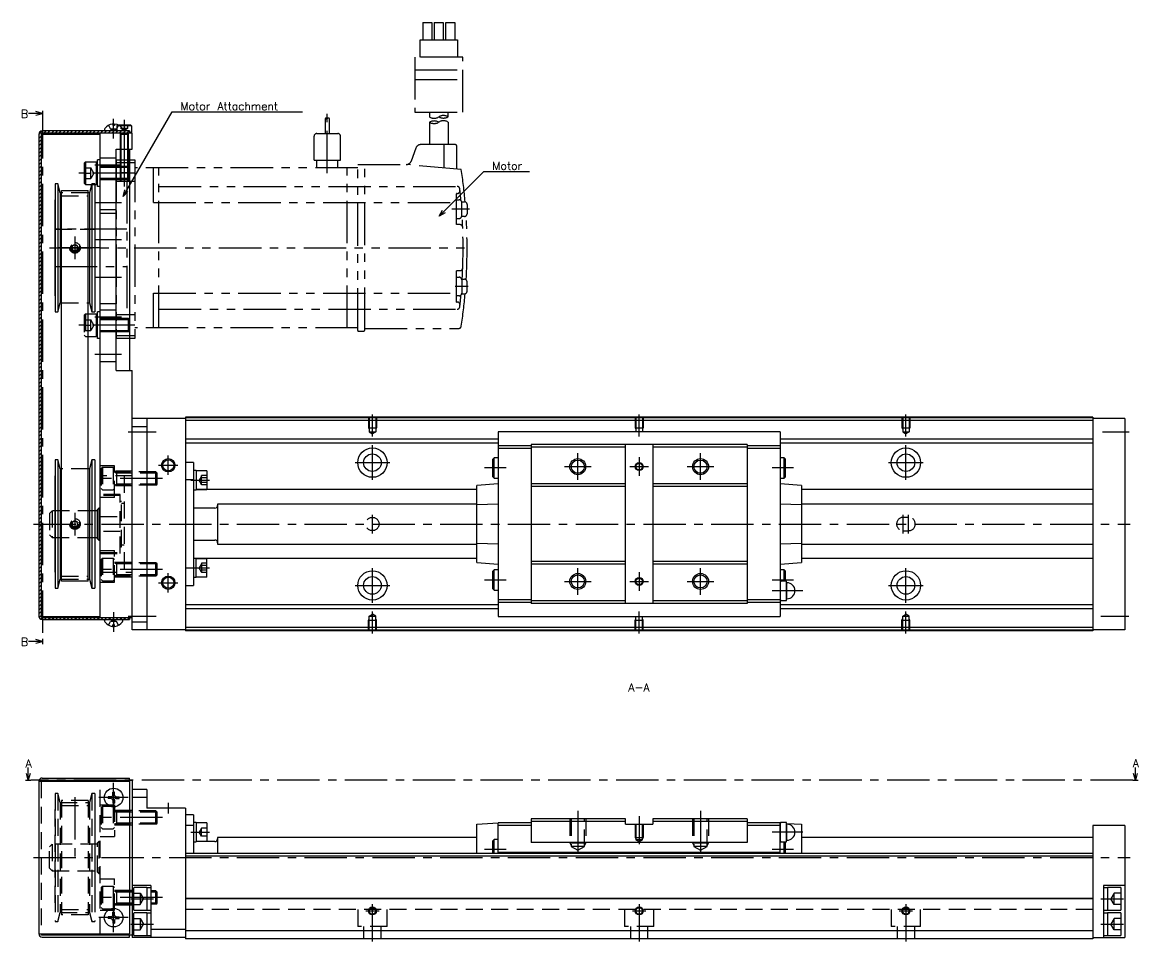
# Model space of a CAD drawing. Extents: x -2 to 736, y -8 to 353.
# Drawn here: x 317.5 to 735.9, y 9 to 353.5 of the extents above; entities that cross this region are included whole.
import ezdxf

# ---------------------------------------------------------------- set-up
doc = ezdxf.new("R2010")
doc.units = 0
doc.header["$LTSCALE"] = 0.5
for name, pattern in [('CENTER', [50.8, 31.75, -6.35, 6.35, -6.35]), ('DASHED', [19.05, 12.7, -6.35]), ('PHANTOM', [63.5, 31.75, -6.35, 6.35, -6.35, 6.35, -6.35])]:
    doc.linetypes.add(name, pattern=pattern)
for name, color, linetype in [('MSM_CENTER', 1, 'CENTER'), ('MSM_CONTINUOUS', 7, 'CONTINUOUS'), ('MSM_DASHED', 4, 'DASHED'), ('MSM_IMAGINARY', 6, 'PHANTOM'), ('MSM_NARROW', 5, 'CONTINUOUS'), ('MSM_PART_NUMBER', 7, 'CONTINUOUS')]:
    doc.layers.add(name, color=color, linetype=linetype)
doc.styles.get("Standard").update_dxf_attribs({"font": 'txt.shx', "height": 3, "bigfont": 'bigfont.shx'})

msp = doc.modelspace()

# ---------------------------------------------------------------- linework, layer by layer
at = {"layer": 'MSM_CENTER'}
for p, q in [((325.07, 318.37), (325.07, 122.5)), ((351.67, 310), (351.67, 317.37)), ((355.67, 317), (355.67, 295)), ((354.67, 300), (344.67, 300)), ((359.67, 297), (338.67, 297)), ((344.67, 286), (354.67, 286)), ((337.17, 273.25), (337.17, 264.75)), ((354.67, 272), (344.67, 272)), ((346.67, 269), (327.67, 269)), ((344.67, 258), (354.67, 258)), ((354.67, 243), (344.67, 243)), ((359.67, 240), (338.67, 240)), ((354.67, 229), (344.67, 229)), ((448.67, 198.29), (448.67, 206.5)), ((548.67, 198.29), (548.67, 206.5)), ((648.67, 198.29), (648.67, 206.5)), ((357.17, 200), (367.67, 200)), ((722.34, 200), (732.29, 200)), ((448.67, 182), (448.67, 195)), ((648.67, 182), (648.67, 195)), ((372.17, 183.87), (372.17, 191.12)), ((442.17, 188.5), (455.16, 188.5)), ((525.67, 182), (525.67, 192)), ((548.67, 190.5), (548.67, 183.5)), ((571.67, 182), (571.67, 192)), ((642.17, 188.5), (655.17, 188.5)), ((368.54, 187.5), (375.79, 187.5)), ((498.87, 186.5), (490.66, 186.5)), ((520.67, 187), (530.67, 187)), ((545.17, 187), (552.17, 187)), ((566.67, 187), (576.67, 187)), ((606.57, 186.5), (598.47, 186.5)), ((369.97, 182.5), (344.67, 182.5)), ((380.67, 181.96), (387.67, 181.96)), ((380.67, 181.95), (387.67, 181.95)), ((337.17, 169.75), (337.17, 161.25)), ((448.67, 162), (448.67, 169)), ((647.67, 162), (647.67, 169)), ((649.67, 162), (649.67, 169)), ((321.67, 165.5), (732.67, 165.5)), ((369.97, 148.5), (344.67, 148.5)), ((372.17, 139.87), (372.17, 147.12)), ((380.67, 149.05), (387.67, 149.05)), ((380.67, 149.04), (387.67, 149.04)), ((448.67, 136), (448.67, 149)), ((525.67, 139), (525.67, 149)), ((548.67, 147.5), (548.67, 140.5)), ((571.67, 139), (571.67, 149)), ((648.67, 136), (648.67, 149)), ((368.54, 143.5), (375.79, 143.5)), ((442.17, 142.5), (455.17, 142.5)), ((498.87, 144.5), (490.66, 144.5)), ((520.67, 144), (530.67, 144)), ((545.17, 144), (552.17, 144)), ((566.67, 144), (576.67, 144)), ((606.57, 144.5), (598.47, 144.5)), ((642.17, 142.5), (655.17, 142.5)), ((610.07, 140.5), (598.47, 140.5)), ((351.67, 132.5), (351.67, 125.13)), ((357.17, 131), (367.67, 131)), ((448.67, 124.5), (448.67, 132.71)), ((548.67, 124.5), (548.67, 132.71)), ((648.67, 124.5), (648.67, 132.71)), ((721.67, 131), (732.17, 131)), ((733.67, 69.5), (320.67, 69.5)), ((351.67, 57.5), (351.67, 68.5)), ((337.17, 63.12), (337.17, 38.5)), ((357.17, 63), (346.17, 63)), ((372.17, 61), (372.17, 57)), ((369.97, 55.5), (344.67, 55.5)), ((525.67, 58), (525.67, 40.3)), ((548.67, 56), (548.67, 45.5)), ((571.67, 58), (571.67, 40.3)), ((380.67, 50), (387.67, 50)), ((610.07, 50), (598.47, 50)), ((498.87, 43.5), (490.66, 43.5)), ((606.57, 43.5), (598.47, 43.5)), ((321.67, 40.5), (732.67, 40.5)), ((369.97, 25.5), (344.67, 25.5)), ((351.67, 12.5), (351.67, 23.5)), ((358.17, 25), (366.67, 25)), ((448.67, 9), (448.67, 23)), ((548.67, 23), (548.67, 9)), ((648.67, 23), (648.67, 9)), ((721.67, 25), (730.17, 25)), ((357.17, 18), (346.17, 18)), ((446.17, 20.5), (451.17, 20.5)), ((546.17, 20.5), (551.17, 20.5)), ((646.17, 20.5), (651.17, 20.5)), ((358.17, 15.5), (366.67, 15.5)), ((721.67, 15.5), (730.17, 15.5))]:
    msp.add_line(p, q, dxfattribs=at)
at = {"layer": 'MSM_CONTINUOUS', "extrusion": (0, 0, -1)}
for p, q in [((325.07, 319.37), (319.71, 319.37)), ((325.07, 319.37), (322.57, 320.04)), ((322.57, 318.7), (325.07, 319.37)), ((325.07, 121.5), (319.71, 121.5)), ((325.07, 121.5), (322.57, 122.17)), ((322.57, 120.83), (325.07, 121.5))]:
    msp.add_line(p, q, dxfattribs=at)
at = {"layer": 'MSM_CONTINUOUS'}
for p, q in [((325.07, 320.37), (325.07, 318.37)), ((351.34, 315.29), (351.36, 314.8)), ((351.98, 314.8), (351.36, 314.8)), ((352, 315.29), (351.98, 314.8)), ((358.12, 315), (353.41, 315)), ((358.42, 314.7), (353.93, 314.7)), ((358.12, 315), (358.42, 314.7)), ((358.42, 314.7), (358.42, 312.3)), ((323.67, 311.6), (323.67, 130.9)), ((324.47, 311.6), (324.47, 130.9)), ((324.47, 311.6), (346.67, 311.6)), ((357.67, 312.8), (324.87, 312.8)), ((358.67, 312), (324.87, 312)), ((346.67, 130.5), (346.67, 312)), ((348.2, 313.16), (348.17, 312.8)), ((355.13, 313.16), (355.17, 312.8)), ((357.67, 312.8), (357.67, 312)), ((357.67, 312.3), (358.42, 312.3)), ((358.12, 312), (358.42, 312.3)), ((358.67, 306), (358.67, 312)), ((352.67, 223), (352.67, 306)), ((352.67, 306), (358.67, 306)), ((354.17, 306), (354.17, 299.5)), ((357.17, 306), (357.17, 299.5)), ((357.67, 306), (357.67, 223)), ((345.67, 292), (345.67, 302)), ((346.67, 302), (345.67, 302)), ((341.17, 301.25), (340.67, 300.75)), ((340.67, 300.75), (340.67, 293.25)), ((341.17, 301.25), (341.17, 292.75)), ((341.17, 301.25), (345.17, 301.25)), ((345.17, 301.25), (345.17, 292.75)), ((345.17, 301.25), (345.67, 300.75)), ((357.23, 299.5), (352.67, 299.5)), ((357.23, 294.5), (357.23, 299.5)), ((357.67, 299.07), (357.23, 299.5)), ((329.73, 293), (329.73, 245)), ((330.76, 293), (329.73, 293)), ((330.76, 293), (330.76, 245)), ((331.67, 289.62), (330.76, 293)), ((341.17, 292.75), (340.67, 293.25)), ((343.57, 293), (342.67, 289.62)), ((343.57, 293), (343.57, 245)), ((344.61, 293), (343.57, 293)), ((344.61, 293), (344.61, 245)), ((345.17, 292.75), (345.67, 293.25)), ((357.23, 294.5), (352.67, 294.5)), ((357.23, 294.5), (357.67, 294.93)), ((331.67, 289.62), (331.67, 248.37)), ((332.17, 289.62), (331.67, 289.62)), ((332.17, 144.07), (332.17, 290.43)), ((332.17, 290.43), (342.17, 290.43)), ((341.17, 292.75), (343.5, 292.75)), ((342.17, 144.07), (342.17, 290.43)), ((342.67, 289.62), (342.17, 289.62)), ((342.67, 289.62), (342.67, 248.37)), ((344.61, 292.75), (345.17, 292.75)), ((346.67, 292), (345.67, 292)), ((329.67, 287), (329.67, 251)), ((329.73, 287), (329.67, 287)), ((344.67, 287), (344.61, 287)), ((344.67, 287), (344.67, 251)), ((329.67, 251), (329.73, 251)), ((330.76, 245), (331.67, 248.37)), ((331.67, 248.37), (332.17, 248.37)), ((342.17, 248.37), (342.67, 248.37)), ((342.67, 248.37), (343.57, 245)), ((344.61, 251), (344.67, 251)), ((329.73, 245), (330.76, 245)), ((342.17, 244.25), (345.17, 244.25)), ((343.57, 245), (344.61, 245)), ((345.17, 244.25), (345.17, 235.75)), ((345.17, 244.25), (345.67, 243.75)), ((345.67, 235), (345.67, 245)), ((346.67, 245), (345.67, 245)), ((357.23, 242.5), (352.67, 242.5)), ((357.67, 242.07), (357.23, 242.5)), ((357.23, 237.5), (357.23, 242.5)), ((342.17, 235.75), (345.17, 235.75)), ((345.17, 235.75), (345.67, 236.25)), ((346.67, 235), (345.67, 235)), ((357.23, 237.5), (352.67, 237.5)), ((357.23, 237.5), (357.67, 237.93)), ((352.67, 223), (358.67, 223)), ((358.67, 125.9), (358.67, 223)), ((378.67, 205.1), (358.67, 205.1)), ((364.17, 205.1), (364.17, 125.9)), ((718.67, 205.5), (378.67, 205.5)), ((378.67, 205.5), (378.67, 125.5)), ((718.67, 205.3), (378.67, 205.3)), ((718.67, 205.5), (718.67, 125.5)), ((730.67, 205.1), (718.67, 205.1)), ((730.67, 205.1), (730.67, 125.9)), ((358.67, 202.1), (364.17, 202.1)), ((718.67, 204.3), (378.67, 204.3)), ((495.87, 197.25), (378.67, 197.25)), ((601.47, 200.1), (495.87, 200.1)), ((495.87, 200.1), (495.87, 130.9)), ((601.47, 200.1), (601.47, 130.9)), ((718.67, 197.25), (601.47, 197.25)), ((495.87, 195.75), (378.67, 195.75)), ((508.17, 194.85), (495.87, 194.85)), ((508.17, 193.85), (495.87, 193.85)), ((589.17, 195.25), (508.17, 195.25)), ((508.17, 195.25), (508.17, 135.75)), ((543.57, 194.25), (508.17, 194.25)), ((543.57, 135.75), (543.57, 195.25)), ((553.77, 195.25), (553.77, 135.75)), ((589.17, 194.25), (553.77, 194.25)), ((589.17, 195.25), (589.17, 135.75)), ((601.47, 194.85), (589.17, 194.85)), ((601.47, 193.85), (589.17, 193.85)), ((718.67, 195.75), (601.47, 195.75)), ((329.73, 189.5), (329.73, 141.5)), ((330.76, 189.5), (329.73, 189.5)), ((330.76, 189.5), (330.76, 141.5)), ((331.67, 186.12), (330.76, 189.5)), ((343.57, 189.5), (342.67, 186.12)), ((343.57, 189.5), (343.57, 141.5)), ((344.61, 189.5), (343.57, 189.5)), ((344.61, 189.5), (344.61, 141.5)), ((381.67, 188.5), (378.67, 188.5)), ((381.67, 188.5), (381.67, 142.5)), ((494.27, 190.3), (493.77, 189.8)), ((493.77, 183.2), (493.77, 189.8)), ((494.27, 182.7), (494.27, 190.3)), ((495.87, 190.3), (494.27, 190.3)), ((603.07, 190.3), (601.47, 190.3)), ((603.57, 189.8), (603.07, 190.3)), ((603.07, 182.7), (603.07, 190.3)), ((603.57, 183.2), (603.57, 189.8)), ((331.67, 186.12), (331.67, 144.87)), ((332.17, 186.12), (331.67, 186.12)), ((342.67, 186.12), (342.17, 186.12)), ((342.67, 186.12), (342.67, 144.87)), ((382.67, 185.6), (381.67, 185.6)), ((382.67, 185.6), (382.67, 178.3)), ((386.67, 185.45), (382.67, 185.45)), ((386.67, 185.45), (386.67, 178.45)), ((329.67, 183.5), (329.67, 147.5)), ((329.73, 183.5), (329.67, 183.5)), ((344.67, 183.5), (344.61, 183.5)), ((344.67, 183.5), (344.67, 147.5)), ((381.67, 182.02), (378.67, 182.02)), ((495.87, 180.5), (487.87, 179.94)), ((487.87, 151.06), (487.87, 179.94)), ((493.77, 183.2), (494.27, 182.7)), ((494.27, 182.7), (495.87, 182.7)), ((543.57, 180.5), (508.17, 180.5)), ((589.17, 180.5), (553.77, 180.5)), ((601.47, 182.7), (603.07, 182.7)), ((609.47, 179.94), (601.47, 180.5)), ((603.07, 182.7), (603.57, 183.2)), ((609.47, 179.94), (609.47, 151.06)), ((381.67, 178.3), (382.67, 178.3)), ((382.67, 178.45), (386.67, 178.45)), ((487.87, 178.43), (382.67, 178.43)), ((543.57, 179.5), (508.17, 179.5)), ((589.17, 179.5), (553.77, 179.5)), ((718.67, 178.43), (609.47, 178.43)), ((390.67, 173), (390.67, 158)), ((487.87, 173), (390.67, 173)), ((495.87, 172.98), (487.87, 172.73)), ((609.47, 172.73), (601.47, 172.98)), ((718.67, 173), (609.47, 173)), ((345.67, 170.5), (344.67, 170.5)), ((346.17, 171.5), (345.67, 171)), ((345.67, 160), (345.67, 171)), ((346.17, 171.5), (346.17, 159.5)), ((346.67, 171.5), (346.17, 171.5)), ((389.67, 171.5), (381.67, 171.5)), ((344.67, 160.5), (345.67, 160.5)), ((345.67, 160), (346.17, 159.5)), ((346.17, 159.5), (346.67, 159.5)), ((381.67, 159.5), (389.67, 159.5)), ((390.67, 158), (487.87, 158)), ((487.87, 158.27), (495.87, 158.02)), ((601.47, 158.02), (609.47, 158.27)), ((609.47, 158), (718.67, 158)), ((381.67, 152.7), (382.67, 152.7)), ((382.67, 145.4), (382.67, 152.7)), ((487.87, 152.57), (382.67, 152.57)), ((382.67, 152.55), (386.67, 152.55)), ((386.67, 145.55), (386.67, 152.55)), ((487.87, 151.06), (495.87, 150.5)), ((543.57, 151.5), (508.17, 151.5)), ((589.17, 151.5), (553.77, 151.5)), ((601.47, 150.5), (609.47, 151.06)), ((718.67, 152.57), (609.47, 152.57)), ((329.67, 147.5), (329.73, 147.5)), ((344.61, 147.5), (344.67, 147.5)), ((381.67, 148.98), (378.67, 148.98)), ((494.27, 148.3), (493.77, 147.8)), ((493.77, 141.2), (493.77, 147.8)), ((494.27, 140.7), (494.27, 148.3)), ((495.87, 148.3), (494.27, 148.3)), ((543.57, 150.5), (508.17, 150.5)), ((589.17, 150.5), (553.77, 150.5)), ((603.07, 148.3), (601.47, 148.3)), ((603.57, 147.8), (603.07, 148.3)), ((603.07, 144.1), (603.07, 148.3)), ((603.57, 144.1), (603.57, 147.8)), ((330.76, 141.5), (331.67, 144.87)), ((331.67, 144.87), (332.17, 144.87)), ((342.17, 144.07), (332.17, 144.07)), ((342.17, 144.87), (342.67, 144.87)), ((342.67, 144.87), (343.57, 141.5)), ((378.67, 142.5), (381.67, 142.5)), ((382.67, 145.4), (381.67, 145.4)), ((386.67, 145.55), (382.67, 145.55)), ((601.63, 144.1), (601.47, 143.5)), ((601.63, 136.9), (601.63, 144.1)), ((603.91, 144.1), (601.63, 144.1)), ((603.91, 136.9), (603.91, 144.1)), ((604.07, 143.5), (603.91, 144.1)), ((604.07, 137.5), (604.07, 143.5)), ((329.73, 141.5), (330.76, 141.5)), ((343.57, 141.5), (344.61, 141.5)), ((493.77, 141.2), (494.27, 140.7)), ((494.27, 140.7), (495.87, 140.7)), ((495.87, 135.25), (378.67, 135.25)), ((508.17, 137.15), (495.87, 137.15)), ((508.17, 136.15), (495.87, 136.15)), ((543.57, 136.75), (508.17, 136.75)), ((589.17, 135.75), (508.17, 135.75)), ((589.17, 136.75), (553.77, 136.75)), ((601.47, 137.15), (589.17, 137.15)), ((601.47, 136.15), (589.17, 136.15)), ((601.47, 137.5), (601.63, 136.9)), ((718.67, 135.25), (601.47, 135.25)), ((601.63, 136.9), (603.91, 136.9)), ((603.91, 136.9), (604.07, 137.5)), ((324.47, 130.9), (346.67, 130.9)), ((324.87, 130.5), (358.67, 130.5)), ((357.67, 130.5), (357.67, 129.7)), ((495.87, 133.75), (378.67, 133.75)), ((495.87, 130.9), (601.47, 130.9)), ((718.67, 133.75), (601.47, 133.75)), ((324.87, 129.7), (357.67, 129.7)), ((348.2, 129.34), (348.17, 129.7)), ((351.34, 127.21), (351.36, 127.7)), ((351.98, 127.7), (351.36, 127.7)), ((352, 127.21), (351.98, 127.7)), ((355.13, 129.34), (355.17, 129.7)), ((358.67, 128.9), (364.17, 128.9)), ((378.67, 125.9), (358.67, 125.9)), ((718.67, 126.7), (378.67, 126.7)), ((718.67, 125.7), (378.67, 125.7)), ((730.67, 125.9), (718.67, 125.9)), ((325.07, 122.5), (325.07, 120.5)), ((718.67, 125.5), (378.67, 125.5)), ((319.67, 69.5), (319, 72)), ((319.67, 69.5), (319.67, 74.23)), ((320.34, 72), (319.67, 69.5)), ((734.67, 69.5), (734, 72)), ((734.67, 69.5), (734.67, 74.23)), ((735.34, 72), (734.67, 69.5)), ((318.67, 69.5), (320.67, 69.5)), ((323.67, 69.1), (323.67, 11.9)), ((323.67, 69.1), (357.67, 69.1)), ((324.87, 70.3), (357.67, 70.3)), ((324.87, 69.5), (358.67, 69.5)), ((346.67, 69.1), (346.67, 69.5)), ((357.67, 69.5), (357.67, 70.3)), ((357.67, 69.1), (357.67, 11.9)), ((358.67, 69.5), (358.67, 10.5)), ((733.67, 69.5), (735.67, 69.5)), ((350.74, 63.33), (349.59, 63.31)), ((350.74, 63.33), (351.15, 63.52)), ((351.34, 63.92), (351.15, 63.52)), ((351.34, 63.92), (351.36, 65.08)), ((352, 63.92), (351.98, 65.08)), ((352, 63.92), (352.19, 63.52)), ((352.59, 63.33), (352.19, 63.52)), ((352.59, 63.33), (353.74, 63.31)), ((364.17, 66), (358.67, 66)), ((364.17, 63), (358.67, 63)), ((364.17, 66), (364.17, 59)), ((350.74, 62.67), (349.59, 62.69)), ((350.74, 62.67), (351.15, 62.48)), ((351.34, 62.08), (351.15, 62.48)), ((351.34, 62.08), (351.36, 60.92)), ((352, 62.08), (351.98, 60.92)), ((352, 62.08), (352.19, 62.48)), ((352.59, 62.67), (352.19, 62.48)), ((352.59, 62.67), (353.74, 62.69)), ((378.67, 59), (364.17, 59)), ((378.67, 59), (378.67, 10)), ((381.67, 56.5), (378.67, 56.5)), ((381.67, 56.5), (381.67, 42)), ((543.57, 55), (508.17, 55)), ((508.17, 55), (508.17, 46.15)), ((543.57, 53), (543.57, 55)), ((553.77, 55), (553.77, 53)), ((589.17, 55), (553.77, 55)), ((589.17, 55), (589.17, 46.15)), ((381.67, 52.5), (378.67, 52.5)), ((382.67, 53.65), (381.67, 53.65)), ((382.67, 53.65), (382.67, 46.35)), ((386.67, 53.5), (382.67, 53.5)), ((386.67, 53.5), (386.67, 46.5)), ((487.87, 53), (495.87, 53.5)), ((487.87, 42), (487.87, 53)), ((508.17, 53.5), (495.87, 53.5)), ((495.87, 42), (495.87, 53.5)), ((508.17, 52.5), (495.87, 52.5)), ((543.57, 54), (508.17, 54)), ((543.57, 53), (553.77, 53)), ((589.17, 54), (553.77, 54)), ((601.47, 53.5), (589.17, 53.5)), ((601.47, 52.5), (589.17, 52.5)), ((601.63, 53.6), (601.47, 53)), ((601.47, 53.5), (601.6, 53.49)), ((601.47, 42), (601.47, 53.5)), ((601.63, 46.4), (601.63, 53.6)), ((603.91, 53.6), (601.63, 53.6)), ((604.07, 53), (603.91, 53.6)), ((603.91, 46.4), (603.91, 53.6)), ((603.97, 53.34), (609.47, 53)), ((604.07, 47), (604.07, 53)), ((609.47, 53), (609.47, 42)), ((730.67, 52.5), (718.67, 52.5)), ((718.67, 52.5), (718.67, 10)), ((730.67, 52.5), (730.67, 10.5)), ((381.67, 46.35), (382.67, 46.35)), ((389.67, 46.5), (382.67, 46.5)), ((390.67, 48), (390.67, 42)), ((487.87, 48), (390.67, 48)), ((494.27, 47.3), (493.77, 46.8)), ((493.77, 42), (493.77, 46.8)), ((494.27, 42), (494.27, 47.3)), ((495.87, 47.3), (494.27, 47.3)), ((589.17, 46.15), (508.17, 46.15)), ((601.47, 47), (601.63, 46.4)), ((601.63, 46.4), (603.91, 46.4)), ((603.07, 42), (603.07, 46.4)), ((603.57, 42), (603.57, 46.4)), ((603.91, 46.4), (604.07, 47)), ((718.67, 48), (609.47, 48)), ((718.67, 42), (378.67, 42)), ((601.47, 42.4), (495.87, 42.4)), ((718.67, 41), (378.67, 41)), ((365.67, 30), (358.67, 30)), ((365.67, 30), (365.67, 10.5)), ((730.67, 30), (722.67, 30)), ((722.67, 30), (722.67, 10.5)), ((359.17, 29), (359.17, 21)), ((364.17, 29.25), (359.42, 29.25)), ((364.17, 29.25), (364.17, 20.75)), ((365.67, 29.15), (364.17, 29.15)), ((718.67, 25.2), (378.67, 25.2)), ((724.17, 29.15), (722.67, 29.15)), ((729.17, 29.25), (724.17, 29.25)), ((724.17, 29.25), (724.17, 20.75)), ((729.17, 29.25), (729.17, 20.75)), ((718.67, 25), (378.67, 25)), ((350.74, 18.33), (349.59, 18.31)), ((350.74, 17.67), (349.59, 17.69)), ((350.74, 18.33), (351.15, 18.52)), ((350.74, 17.67), (351.15, 17.48)), ((351.34, 18.92), (351.15, 18.52)), ((351.34, 17.08), (351.15, 17.48)), ((351.34, 18.92), (351.36, 20.08)), ((351.34, 17.08), (351.36, 15.92)), ((352, 18.92), (351.98, 20.08)), ((352, 17.08), (351.98, 15.92)), ((352, 18.92), (352.19, 18.52)), ((352, 17.08), (352.19, 17.48)), ((352.59, 18.33), (352.19, 18.52)), ((352.59, 17.67), (352.19, 17.48)), ((352.59, 18.33), (353.74, 18.31)), ((352.59, 17.67), (353.74, 17.69)), ((359.17, 19.5), (359.17, 11.5)), ((359.42, 20.75), (364.17, 20.75)), ((364.17, 19.75), (359.42, 19.75)), ((364.17, 20.85), (365.67, 20.85)), ((364.17, 19.75), (364.17, 11.25)), ((365.67, 19.65), (364.17, 19.65)), ((722.67, 20.85), (724.17, 20.85)), ((724.17, 19.65), (722.67, 19.65)), ((724.17, 20.75), (729.17, 20.75)), ((729.17, 19.75), (724.17, 19.75)), ((724.17, 19.75), (724.17, 11.25)), ((729.17, 19.75), (729.17, 11.25)), ((378.67, 13.5), (365.67, 13.5)), ((718.67, 13), (378.67, 13)), ((323.67, 11.9), (357.67, 11.9)), ((324.87, 11.5), (358.67, 11.5)), ((324.87, 10.7), (357.67, 10.7)), ((346.67, 11.5), (346.67, 11.9)), ((357.67, 10.7), (357.67, 11.5)), ((378.67, 10.5), (358.67, 10.5)), ((359.42, 11.25), (364.17, 11.25)), ((364.17, 11.35), (365.67, 11.35)), ((718.67, 10), (378.67, 10)), ((718.67, 10.5), (730.67, 10.5)), ((722.67, 11.35), (724.17, 11.35)), ((724.17, 11.25), (729.17, 11.25))]:
    msp.add_line(p, q, dxfattribs=at)
for centre, radius in [((448.67, 188.5), 5.5), ((648.67, 188.5), 5.5), ((372.17, 187.5), 2.07), ((448.67, 188.5), 3.3), ((525.67, 187), 2.46), ((571.67, 187), 2.46), ((648.67, 188.5), 3.3), ((548.67, 187), 1.23), ((448.67, 142.5), 5.5), ((525.67, 144), 2.46), ((571.67, 144), 2.46), ((648.67, 142.5), 5.5), ((372.17, 143.5), 2.07), ((448.67, 142.5), 3.3), ((548.67, 144), 1.23), ((648.67, 142.5), 3.3), ((351.67, 63), 3.5), ((351.67, 18), 3.5), ((448.67, 20.5), 1.23), ((548.67, 20.5), 1.23), ((648.67, 20.5), 1.23)]:
    msp.add_circle(centre, radius, dxfattribs=at)
for centre, radius, start, end in [((351.67, 311.4), 4, 97.4656, 144.8906), ((351.14, 315.06), 0.305, 49.0368, 87.9309), ((352.2, 315.06), 0.305, 92.0691, 130.9632), ((351.67, 311.4), 4, 35.1094, 82.5344), ((324.87, 311.6), 1.2, 90, 180), ((324.87, 311.6), 0.4, 90, 180), ((349.29, 313.07), 1.1, 144.8906, 175), ((354.04, 313.07), 1.1, 5, 35.1094), ((389.67, 172.5), 1, 270, 0), ((389.67, 158.5), 1, 0, 90), ((604.07, 140.5), 3, 270, 90), ((324.87, 130.9), 1.2, 180, 270), ((324.87, 130.9), 0.4, 180, 270), ((349.29, 129.43), 1.1, 185, 215.1094), ((351.67, 131.1), 4, 215.1094, 262.5344), ((351.14, 127.44), 0.305, 272.0691, 310.9632), ((352.2, 127.44), 0.305, 229.0368, 267.9309), ((351.67, 131.1), 4, 277.4656, 324.8906), ((354.04, 129.43), 1.1, 324.8906, 355), ((324.87, 69.1), 1.2, 90, 180), ((324.87, 69.1), 0.4, 90, 180), ((351.67, 63), 2.1, 171.4911, 188.5089), ((351.67, 63), 2.1, 81.4911, 98.5089), ((351.67, 63), 2.1, 351.4911, 8.5089), ((351.67, 63), 2.1, 261.4911, 278.5089), ((604.07, 50), 3, 270, 90), ((389.67, 47.5), 1, 270, 0), ((359.42, 29), 0.25, 90, 180), ((359.42, 21), 0.25, 180, 270), ((351.67, 18), 2.1, 171.4911, 188.5089), ((351.67, 18), 2.1, 81.4911, 98.5089), ((351.67, 18), 2.1, 351.4911, 8.5089), ((359.42, 19.5), 0.25, 90, 180), ((351.67, 18), 2.1, 261.4911, 278.5089), ((324.87, 11.9), 1.2, 180, 270), ((324.87, 11.9), 0.4, 180, 270), ((359.42, 11.5), 0.25, 180, 270)]:
    msp.add_arc(centre, radius, start, end, dxfattribs=at)
at = {"layer": 'MSM_DASHED'}
for p, q in [((349.8, 314.94), (350.52, 313.47)), ((353.54, 314.94), (352.81, 313.47)), ((352.92, 314.7), (353.22, 315)), ((353.93, 314.7), (352.92, 314.7)), ((352.92, 314.7), (352.92, 312.8)), ((353.41, 315), (353.22, 315)), ((354.42, 315), (354.42, 313.7)), ((355.67, 315), (355.67, 313.7)), ((356.92, 315), (356.92, 313.7)), ((351.67, 312.86), (350.52, 313.47)), ((352.81, 313.47), (350.52, 313.47)), ((351.67, 312.86), (352.81, 313.47)), ((354.15, 311.95), (354.44, 311.46)), ((354.17, 311.9), (354.17, 306)), ((357.17, 311.46), (354.17, 311.46)), ((356.92, 313.7), (354.42, 313.7)), ((355.67, 312.98), (354.42, 313.7)), ((354.44, 311.46), (354.44, 306)), ((356.92, 313.7), (355.67, 312.98)), ((357.18, 311.95), (356.9, 311.46)), ((356.9, 311.46), (356.9, 306)), ((357.17, 311.9), (357.17, 306)), ((352.67, 302.65), (346.67, 302.65)), ((340.67, 299), (343.17, 299)), ((344.32, 297), (343.17, 299)), ((343.17, 295), (343.17, 299)), ((352.67, 299.5), (346.67, 299.5)), ((352.67, 299.07), (346.67, 299.07)), ((354.17, 299.5), (354.17, 297.27)), ((354.44, 297), (354.17, 297.27)), ((354.17, 297.27), (357.17, 297.27)), ((354.44, 299.5), (354.44, 297)), ((356.9, 299.5), (356.9, 297)), ((357.17, 297.27), (356.9, 297)), ((357.17, 299.5), (357.17, 297.27)), ((340.67, 297), (343.17, 297)), ((340.67, 295), (343.17, 295)), ((344.32, 297), (343.17, 295)), ((352.67, 294.93), (346.67, 294.93)), ((352.67, 294.5), (346.67, 294.5)), ((356.9, 297), (354.44, 297)), ((342.17, 289.62), (332.17, 289.62)), ((343.5, 292.75), (344.61, 292.75)), ((332.17, 288.49), (342.17, 288.49)), ((346.67, 283.35), (352.67, 283.35)), ((346.67, 282), (352.67, 282)), ((329.67, 276), (344.67, 276)), ((337.17, 270.15), (336.17, 269.58)), ((336.17, 269.58), (336.17, 268.42)), ((336.17, 268.42), (337.17, 267.85)), ((338.17, 269.58), (337.17, 270.15)), ((337.17, 267.85), (338.17, 268.42)), ((338.17, 268.42), (338.17, 269.58)), ((329.67, 262), (344.67, 262)), ((332.17, 248.37), (342.17, 248.37)), ((352.67, 248), (346.67, 248)), ((341.17, 244.25), (340.67, 243.75)), ((340.67, 243.75), (340.67, 236.25)), ((341.17, 244.25), (341.17, 235.75)), ((341.17, 244.25), (342.17, 244.25)), ((352.67, 245.65), (346.67, 245.65)), ((340.67, 242), (343.17, 242)), ((340.67, 240), (343.17, 240)), ((344.32, 240), (343.17, 242)), ((343.17, 238), (343.17, 242)), ((344.32, 240), (343.17, 238)), ((352.67, 242.5), (346.67, 242.5)), ((352.67, 242.07), (346.67, 242.07)), ((340.67, 238), (343.17, 238)), ((341.17, 235.75), (340.67, 236.25)), ((341.17, 235.75), (342.17, 235.75)), ((352.67, 237.93), (346.67, 237.93)), ((352.67, 237.5), (346.67, 237.5)), ((346.67, 226.35), (352.67, 226.35)), ((447.17, 205.5), (447.17, 201.5)), ((447.44, 205.5), (447.44, 200)), ((449.9, 205.5), (449.9, 200)), ((450.17, 205.5), (450.17, 201.5)), ((547.17, 205.5), (547.17, 201.5)), ((547.44, 205.5), (547.44, 200.1)), ((549.9, 205.5), (549.9, 200.1)), ((550.17, 205.5), (550.17, 201.5)), ((647.17, 205.5), (647.17, 201.5)), ((647.44, 205.5), (647.44, 200)), ((649.9, 205.5), (649.9, 200)), ((650.17, 205.5), (650.17, 201.5)), ((447.17, 201.5), (447.44, 201.03)), ((447.17, 201.5), (450.17, 201.5)), ((450.17, 201.5), (449.9, 201.03)), ((547.17, 201.5), (550.17, 201.5)), ((547.17, 201.5), (547.44, 201.03)), ((550.17, 201.5), (549.9, 201.03)), ((647.17, 201.5), (650.17, 201.5)), ((647.17, 201.5), (647.44, 201.03)), ((650.17, 201.5), (649.9, 201.03)), ((447.44, 200), (448.67, 199.29)), ((447.44, 200), (449.9, 200)), ((449.9, 200), (448.67, 199.29)), ((647.44, 200), (649.9, 200)), ((647.44, 200), (648.67, 199.29)), ((649.9, 200), (648.67, 199.29)), ((342.17, 186.12), (332.17, 186.12)), ((351.97, 187.25), (346.67, 187.25)), ((347.47, 186.75), (346.97, 186.25)), ((346.97, 186.25), (346.97, 178.75)), ((347.47, 186.75), (347.47, 178.25)), ((347.47, 186.75), (351.47, 186.75)), ((351.47, 186.75), (351.47, 178.25)), ((351.47, 186.75), (351.97, 186.25)), ((351.47, 186.75), (351.47, 178.25)), ((351.47, 186.75), (351.97, 186.25)), ((351.97, 175.38), (351.97, 187.25)), ((358.67, 185.25), (351.97, 185.25)), ((367.53, 185), (351.97, 185)), ((351.97, 185), (352.72, 184.57)), ((351.97, 185), (352.72, 184.57)), ((352.72, 185), (352.72, 180)), ((352.72, 185), (352.72, 180)), ((367.97, 184.57), (352.72, 184.57)), ((367.97, 184.57), (367.53, 185)), ((367.53, 180), (367.53, 185)), ((367.97, 180.43), (367.97, 184.57)), ((358.67, 183.5), (346.67, 183.5)), ((351.97, 180), (352.72, 180.43)), ((351.97, 180), (352.72, 180.43)), ((367.53, 180), (351.97, 180)), ((367.97, 180.43), (352.72, 180.43)), ((355.67, 183.5), (355.67, 147.5)), ((367.53, 180), (367.97, 180.43)), ((384.67, 183.45), (383.8, 181.95)), ((384.67, 180.45), (383.8, 181.95)), ((384.67, 180.22), (384.67, 183.69)), ((386.67, 183.69), (384.67, 183.69)), ((386.67, 182.82), (384.67, 182.82)), ((386.67, 181.09), (384.67, 181.09)), ((386.67, 180.22), (384.67, 180.22)), ((354.17, 176.5), (346.67, 176.5)), ((354.17, 176.14), (346.67, 176.14)), ((347.47, 178.25), (346.97, 178.75)), ((347.47, 178.25), (351.47, 178.25)), ((351.47, 178.25), (351.97, 178.75)), ((351.47, 178.25), (351.97, 178.75)), ((358.67, 179.75), (351.97, 179.75)), ((354.17, 154.5), (354.17, 176.5)), ((351.97, 175.38), (346.67, 175.38)), ((354.67, 174), (354.17, 174)), ((354.67, 157), (354.67, 174)), ((355.67, 173.25), (354.67, 173.25)), ((328.67, 170.5), (327.67, 169.5)), ((327.67, 169.5), (327.67, 161.5)), ((344.67, 170.5), (328.67, 170.5)), ((328.67, 170.5), (328.67, 160.5)), ((346.67, 168.3), (354.17, 168.3)), ((649.67, 168), (647.67, 168)), ((337.17, 166.65), (336.17, 166.08)), ((336.17, 166.08), (336.17, 164.92)), ((336.17, 164.92), (337.17, 164.35)), ((338.17, 166.08), (337.17, 166.65)), ((337.17, 164.35), (338.17, 164.92)), ((338.17, 164.92), (338.17, 166.08)), ((327.67, 161.5), (328.67, 160.5)), ((328.67, 160.5), (344.67, 160.5)), ((354.17, 162.7), (346.67, 162.7)), ((647.67, 163), (649.67, 163)), ((346.67, 155.62), (351.97, 155.62)), ((346.67, 154.86), (354.17, 154.86)), ((351.97, 143.75), (351.97, 155.62)), ((354.17, 157), (354.67, 157)), ((354.67, 157.75), (355.67, 157.75)), ((346.67, 154.5), (354.17, 154.5)), ((347.47, 152.75), (346.97, 152.25)), ((346.97, 152.25), (346.97, 144.75)), ((347.47, 152.75), (351.47, 152.75)), ((347.47, 152.75), (347.47, 144.25)), ((351.47, 152.75), (351.47, 144.25)), ((351.47, 152.75), (351.97, 152.25)), ((351.47, 152.75), (351.47, 144.25)), ((351.47, 152.75), (351.97, 152.25)), ((351.97, 151.25), (358.67, 151.25)), ((367.53, 151), (351.97, 151)), ((351.97, 151), (352.72, 150.57)), ((352.72, 151), (352.72, 146)), ((367.53, 146), (367.53, 151)), ((367.97, 150.57), (367.53, 151)), ((384.67, 150.78), (384.67, 147.31)), ((386.67, 150.78), (384.67, 150.78)), ((346.67, 147.5), (358.67, 147.5)), ((367.97, 150.57), (352.72, 150.57)), ((367.97, 146.43), (367.97, 150.57)), ((384.67, 150.55), (383.8, 149.05)), ((384.67, 147.55), (383.8, 149.05)), ((386.67, 149.91), (384.67, 149.91)), ((386.67, 148.18), (384.67, 148.18)), ((386.67, 147.31), (384.67, 147.31)), ((332.17, 146.01), (342.17, 146.01)), ((332.17, 144.87), (342.17, 144.87)), ((346.67, 143.75), (351.97, 143.75)), ((347.47, 144.25), (346.97, 144.75)), ((347.47, 144.25), (351.47, 144.25)), ((351.47, 144.25), (351.97, 144.75)), ((351.47, 144.25), (351.97, 144.75)), ((351.97, 146), (352.72, 146.43)), ((367.53, 146), (351.97, 146)), ((351.97, 145.75), (358.67, 145.75)), ((367.97, 146.43), (352.72, 146.43)), ((367.53, 146), (367.97, 146.43)), ((447.17, 129.5), (447.44, 129.97)), ((447.44, 131), (448.67, 131.71)), ((447.44, 125.5), (447.44, 131)), ((447.44, 131), (449.9, 131)), ((449.9, 131), (448.67, 131.71)), ((449.9, 125.5), (449.9, 131)), ((450.17, 129.5), (449.9, 129.97)), ((547.17, 129.5), (547.44, 129.97)), ((547.44, 125.5), (547.44, 130.9)), ((549.9, 125.5), (549.9, 130.9)), ((550.17, 129.5), (549.9, 129.97)), ((647.17, 129.5), (647.44, 129.97)), ((647.44, 131), (648.67, 131.71)), ((647.44, 131), (649.9, 131)), ((647.44, 125.5), (647.44, 131)), ((649.9, 131), (648.67, 131.71)), ((649.9, 125.5), (649.9, 131)), ((650.17, 129.5), (649.9, 129.97)), ((349.8, 127.56), (350.52, 129.03)), ((351.67, 129.64), (350.52, 129.03)), ((352.81, 129.03), (350.52, 129.03)), ((351.67, 129.64), (352.81, 129.03)), ((353.54, 127.56), (352.81, 129.03)), ((447.17, 125.5), (447.17, 129.5)), ((447.17, 129.5), (450.17, 129.5)), ((450.17, 125.5), (450.17, 129.5)), ((547.17, 129.5), (550.17, 129.5)), ((547.17, 125.5), (547.17, 129.5)), ((550.17, 125.5), (550.17, 129.5)), ((647.17, 129.5), (650.17, 129.5)), ((647.17, 125.5), (647.17, 129.5)), ((650.17, 125.5), (650.17, 129.5)), ((324.47, 69.1), (324.47, 11.9)), ((346.67, 11.9), (346.67, 69.1)), ((329.73, 64.5), (329.73, 16.5)), ((330.76, 64.5), (329.73, 64.5)), ((330.76, 64.5), (330.76, 16.5)), ((331.67, 61.12), (330.76, 64.5)), ((343.57, 64.5), (342.67, 61.12)), ((343.57, 64.5), (343.57, 16.5)), ((344.61, 64.5), (343.57, 64.5)), ((344.61, 64.5), (344.61, 16.5)), ((331.67, 61.12), (331.67, 19.88)), ((331.67, 61.12), (342.67, 61.12)), ((332.17, 61.93), (332.17, 19.07)), ((342.17, 61.93), (332.17, 61.93)), ((332.17, 59.99), (342.17, 59.99)), ((342.17, 61.93), (342.17, 19.07)), ((342.67, 61.12), (342.67, 19.88)), ((346.67, 60.25), (351.97, 60.25)), ((347.47, 59.75), (346.97, 59.25)), ((346.97, 59.25), (346.97, 51.75)), ((347.47, 59.75), (347.47, 51.25)), ((347.47, 59.75), (351.47, 59.75)), ((351.47, 59.75), (351.47, 51.25)), ((351.47, 59.75), (351.97, 59.25)), ((351.47, 59.75), (351.47, 51.25)), ((351.47, 59.75), (351.97, 59.25)), ((351.97, 60.25), (351.97, 48.43)), ((329.67, 58.5), (329.67, 22.5)), ((329.73, 58.5), (329.67, 58.5)), ((344.67, 58.5), (344.61, 58.5)), ((344.67, 58.5), (344.67, 22.5)), ((351.97, 58.25), (358.67, 58.25)), ((367.53, 58), (351.97, 58)), ((351.97, 58), (352.72, 57.57)), ((352.72, 58), (352.72, 53)), ((367.97, 57.57), (352.72, 57.57)), ((367.53, 53), (367.53, 58)), ((367.97, 57.57), (367.53, 58)), ((367.97, 53.43), (367.97, 57.57)), ((522.67, 55), (522.67, 46)), ((523.21, 55), (523.21, 44.72)), ((528.12, 44.72), (528.12, 55)), ((528.67, 55), (528.67, 46)), ((568.67, 55), (568.67, 46)), ((569.21, 55), (569.21, 44.72)), ((574.12, 44.72), (574.12, 55)), ((574.67, 55), (574.67, 46)), ((347.47, 51.25), (346.97, 51.75)), ((347.47, 51.25), (351.47, 51.25)), ((351.47, 51.25), (351.97, 51.75)), ((351.47, 51.25), (351.97, 51.75)), ((351.97, 53), (352.72, 53.43)), ((367.53, 53), (351.97, 53)), ((351.97, 52.75), (358.67, 52.75)), ((367.97, 53.43), (352.72, 53.43)), ((367.53, 53), (367.97, 53.43)), ((384.67, 51.5), (383.8, 50)), ((384.67, 48.5), (384.67, 51.5)), ((386.67, 51.5), (384.67, 51.5)), ((547.17, 53), (547.17, 48)), ((547.44, 53), (547.44, 47.21)), ((549.9, 47.21), (549.9, 53)), ((550.17, 53), (550.17, 48)), ((346.17, 46.5), (345.67, 46)), ((346.17, 46.5), (346.17, 34.5)), ((346.67, 46.5), (346.17, 46.5)), ((346.67, 48.43), (351.97, 48.43)), ((384.67, 48.5), (383.8, 50)), ((384.67, 50), (386.67, 50)), ((386.67, 48.5), (384.67, 48.5)), ((547.17, 48), (550.17, 48)), ((547.17, 48), (547.44, 47.53)), ((547.44, 47.21), (548.67, 46.5)), ((549.9, 47.21), (547.44, 47.21)), ((548.67, 46.5), (549.9, 47.21)), ((550.17, 48), (549.9, 47.53)), ((328.67, 45.5), (327.67, 44.5)), ((327.67, 36.5), (327.67, 44.5)), ((345.67, 45.5), (328.67, 45.5)), ((328.67, 45.5), (328.67, 35.5)), ((345.67, 35), (345.67, 46)), ((522.67, 46), (523.21, 45.06)), ((522.67, 46), (528.67, 46)), ((528.12, 44.72), (523.21, 44.72)), ((523.21, 44.72), (525.67, 43.3)), ((525.67, 43.3), (528.12, 44.72)), ((528.67, 46), (528.12, 45.06)), ((568.67, 46), (574.67, 46)), ((568.67, 46), (569.21, 45.06)), ((569.21, 44.72), (571.67, 43.3)), ((574.12, 44.72), (569.21, 44.72)), ((571.67, 43.3), (574.12, 44.72)), ((574.67, 46), (574.12, 45.06)), ((327.67, 36.5), (328.67, 35.5)), ((328.67, 35.5), (345.67, 35.5)), ((345.67, 35), (346.17, 34.5)), ((346.17, 34.5), (346.67, 34.5)), ((346.67, 32.57), (351.97, 32.57)), ((347.47, 29.75), (346.97, 29.25)), ((347.47, 29.75), (347.47, 21.25)), ((347.47, 29.75), (351.47, 29.75)), ((351.47, 29.75), (351.47, 21.25)), ((351.47, 29.75), (351.97, 29.25)), ((351.47, 29.75), (351.47, 21.25)), ((351.47, 29.75), (351.97, 29.25)), ((351.97, 20.75), (351.97, 32.57)), ((346.97, 29.25), (346.97, 21.75)), ((351.97, 28.25), (358.67, 28.25)), ((359.17, 28), (351.97, 28)), ((351.97, 28), (352.72, 27.57)), ((352.72, 28), (352.72, 23)), ((359.17, 27.57), (352.72, 27.57)), ((359.17, 27.12), (361.67, 27.12)), ((361.67, 27.12), (361.67, 22.88)), ((361.67, 27.12), (362.89, 25)), ((367.53, 28), (365.67, 28)), ((367.97, 27.57), (365.67, 27.57)), ((367.53, 23), (367.53, 28)), ((367.97, 27.57), (367.53, 28)), ((367.97, 23.43), (367.97, 27.57)), ((718.67, 25.2), (378.67, 25.2)), ((726.67, 27.12), (725.44, 25)), ((729.17, 27.12), (726.67, 27.12)), ((726.67, 22.88), (726.67, 27.12)), ((329.67, 22.5), (329.73, 22.5)), ((332.17, 21.01), (342.17, 21.01)), ((344.61, 22.5), (344.67, 22.5)), ((347.47, 21.25), (346.97, 21.75)), ((347.47, 21.25), (351.47, 21.25)), ((351.47, 21.25), (351.97, 21.75)), ((351.47, 21.25), (351.97, 21.75)), ((351.97, 23), (352.72, 23.43)), ((359.17, 23), (351.97, 23)), ((351.97, 22.75), (358.67, 22.75)), ((359.17, 23.43), (352.72, 23.43)), ((359.17, 25), (361.67, 25)), ((359.17, 22.88), (361.67, 22.88)), ((361.67, 22.88), (362.89, 25)), ((367.97, 23.43), (365.67, 23.43)), ((367.53, 23), (365.67, 23)), ((367.53, 23), (367.97, 23.43)), ((718.67, 25), (378.67, 25)), ((718.67, 21), (378.67, 21)), ((443.17, 21), (443.17, 14.7)), ((454.17, 14.7), (454.17, 21)), ((543.17, 21), (543.17, 14.7)), ((554.17, 14.7), (554.17, 21)), ((643.17, 21), (643.17, 14.7)), ((654.17, 14.7), (654.17, 21)), ((726.67, 22.88), (725.44, 25)), ((726.67, 25), (729.17, 25)), ((729.17, 22.88), (726.67, 22.88)), ((330.76, 16.5), (331.67, 19.88)), ((331.67, 19.88), (342.67, 19.88)), ((342.17, 19.07), (332.17, 19.07)), ((342.67, 19.88), (343.57, 16.5)), ((346.67, 20.75), (351.97, 20.75)), ((359.17, 17.62), (361.67, 17.62)), ((361.67, 17.62), (362.89, 15.5)), ((361.67, 17.62), (361.67, 13.38)), ((726.67, 17.62), (725.44, 15.5)), ((729.17, 17.62), (726.67, 17.62)), ((726.67, 13.38), (726.67, 17.62)), ((329.73, 16.5), (330.76, 16.5)), ((343.57, 16.5), (344.61, 16.5)), ((359.17, 15.5), (361.67, 15.5)), ((359.17, 13.38), (361.67, 13.38)), ((361.67, 13.38), (362.89, 15.5)), ((454.17, 14.7), (443.17, 14.7)), ((445.37, 14.7), (445.37, 10)), ((451.97, 10), (451.97, 14.7)), ((554.17, 14.7), (543.17, 14.7)), ((545.37, 14.7), (545.37, 10)), ((551.97, 10), (551.97, 14.7)), ((654.17, 14.7), (643.17, 14.7)), ((645.37, 14.7), (645.37, 10)), ((651.97, 10), (651.97, 14.7)), ((726.67, 13.38), (725.44, 15.5)), ((726.67, 15.5), (729.17, 15.5)), ((729.17, 13.38), (726.67, 13.38))]:
    msp.add_line(p, q, dxfattribs=at)
for centre, radius in [((337.17, 269), 2), ((337.17, 269), 1.62), ((337.17, 269), 1.15), ((337.17, 165.5), 2), ((448.67, 165.5), 2.5), ((337.17, 165.5), 1.62), ((337.17, 165.5), 1.15)]:
    msp.add_circle(centre, radius, dxfattribs=at)
for centre, radius, start, end in [((354.07, 311.9), 0.1, 0, 90), ((357.27, 311.9), 0.1, 90, 180), ((647.67, 165.5), 2.5, 90, 270), ((649.67, 165.5), 2.5, 270, 90)]:
    msp.add_arc(centre, radius, start, end, dxfattribs=at)
at = {"layer": 'MSM_IMAGINARY'}
for p, q in [((467.56, 353.49), (467.56, 346.99)), ((467.56, 353.49), (470.96, 353.49)), ((470.96, 353.49), (470.96, 346.99)), ((471.86, 353.49), (475.26, 353.49)), ((471.86, 353.49), (471.86, 346.99)), ((475.26, 353.49), (475.26, 346.99)), ((476.16, 346.99), (476.16, 353.49)), ((476.16, 353.49), (479.56, 353.49)), ((479.56, 353.49), (479.56, 346.99)), ((466.56, 346.99), (480.56, 346.99)), ((466.56, 340.49), (466.56, 346.99)), ((480.56, 346.99), (480.56, 340.49)), ((464.56, 340.49), (464.56, 319.88)), ((482.56, 340.49), (464.56, 340.49)), ((482.56, 319.88), (482.56, 340.49)), ((464.56, 335.65), (482.56, 335.65)), ((464.56, 332.05), (482.56, 332.05)), ((431.77, 297), (431.77, 319.55)), ((464.56, 319.88), (482.56, 319.88)), ((470.06, 319.88), (470.06, 318.08)), ((477.06, 318.08), (477.06, 319.88)), ((430.92, 317.44), (430.92, 311.8)), ((432.62, 311.8), (432.62, 317.44)), ((470.07, 316.05), (470.07, 307.7)), ((477.07, 316.05), (477.07, 307.7)), ((426.82, 301.8), (426.82, 310.8)), ((427.82, 311.8), (435.72, 311.8)), ((436.72, 301.8), (436.72, 310.8)), ((464.99, 306.38), (463.22, 301.52)), ((479.57, 307.7), (466.87, 307.7)), ((475.57, 298.96), (475.57, 307.7)), ((480.37, 298.54), (480.37, 306.9)), ((352.67, 302), (352.67, 235)), ((352.67, 302), (359.67, 302)), ((354.17, 302), (354.17, 294)), ((354.44, 302), (354.44, 294)), ((355.67, 304), (355.67, 292)), ((356.9, 302), (356.9, 294)), ((357.17, 302), (357.17, 294)), ((359.67, 302), (359.67, 235)), ((426.82, 301.8), (436.72, 301.8)), ((427.87, 299), (427.87, 301.8)), ((435.67, 299), (435.67, 301.8)), ((352.67, 301), (359.67, 301)), ((443.17, 299), (359.67, 299)), ((366.67, 286), (366.67, 299)), ((368.67, 239), (368.67, 299)), ((439.17, 239), (439.17, 299)), ((443.17, 238), (443.17, 300.2)), ((443.17, 300.2), (461.34, 300.2)), ((445.87, 238.3), (445.87, 300.2)), ((481.99, 298.39), (461.34, 300.2)), ((352.67, 294), (359.67, 294)), ((356.67, 294), (356.67, 244)), ((368.67, 292), (480.44, 292)), ((480.17, 277.68), (480.17, 289.17)), ((366.67, 286), (480.17, 286)), ((480.17, 287), (481.17, 287)), ((482.13, 286.25), (483.17, 286.25)), ((482.17, 281), (482.17, 286)), ((484.17, 285.25), (484.17, 281.75)), ((485.12, 283.5), (478.39, 283.5)), ((483.17, 280.75), (482.13, 280.75)), ((480.17, 280), (481.17, 280)), ((481.52, 277.68), (480.17, 277.68)), ((329.67, 276), (329.67, 262)), ((356.67, 276), (329.67, 276)), ((327.67, 269), (486.17, 269)), ((329.67, 262), (356.67, 262)), ((481.52, 260.43), (480.17, 260.43)), ((480.17, 248.68), (480.17, 260.43)), ((480.17, 258), (481.17, 258)), ((482.17, 257.25), (483.17, 257.25)), ((482.17, 257), (482.17, 252)), ((484.17, 252.75), (484.17, 256.25)), ((366.67, 239), (366.67, 252)), ((366.67, 252), (480.17, 252)), ((484.57, 254.5), (479.69, 254.5)), ((482.15, 251.75), (483.17, 251.75)), ((481.17, 251), (480.17, 251)), ((480.17, 248.68), (480.51, 248.68)), ((352.67, 244), (359.67, 244)), ((368.67, 246), (480.44, 246)), ((443.17, 239), (359.67, 239)), ((445.87, 238.8), (481.01, 238.8)), ((359.67, 236), (352.67, 236)), ((359.67, 235), (352.67, 235)), ((443.37, 237.8), (445.37, 237.8))]:
    msp.add_line(p, q, dxfattribs=at)
for centre, radius, start, end in [((471.81, 320.52), 3, 234.3132, 305.6839), ((475.31, 315.05), 3.5, 60.0014, 120.0014), ((475.31, 321.12), 3.5, 240.0015, 300.0015), ((431.34, 316.7), 0.85, 60.001, 119.999), ((431.34, 318.17), 0.85, 240.001, 299.999), ((432.19, 316.7), 0.85, 59.9987, 119.999), ((471.82, 313.02), 3.5, 60.0015, 120.0015), ((471.82, 319.08), 3.5, 240.0015, 300.0014), ((475.32, 313.62), 3, 54.3132, 125.6839), ((427.82, 310.8), 1, 90, 180), ((435.72, 310.8), 1, 360, 90), ((466.87, 305.7), 2, 90, 160), ((479.57, 306.9), 0.8, 360, 90), ((461.34, 302.2), 2, 270, 340), ((284.17, 269), 200, 4.9382, 8.451), ((480.37, 289.17), 0.2, 83.235, 180), ((480.51, 290.36), 1, 263.235, 6.2088), ((480.44, 291), 1, 6.3954, 90), ((284.17, 269), 198.5, 5.1174, 6.3956), ((481.17, 286), 1, 360, 90), ((483.17, 285.25), 1, 360, 90), ((481.17, 281), 1, 270, 360), ((284.17, 269), 198.5, 356.6065, 3.3935), ((483.17, 281.75), 1, 270, 360), ((284.17, 269), 200, 356.5653, 3.4347), ((481.52, 276.68), 1, 2.2282, 90), ((481.52, 261.43), 1, 270, 357.8025), ((481.17, 257), 1, 360, 90), ((483.17, 256.25), 1, 360, 90), ((481.17, 252), 1, 270, 360), ((284.17, 269), 198.5, 353.6044, 354.8827), ((284.17, 269), 200, 351.5623, 355.0618), ((483.17, 252.75), 1, 270, 360), ((480.44, 247), 1, 270, 353.6046), ((480.51, 247.68), 1, 353.8018, 90), ((481.01, 239.8), 1, 270, 351.5623), ((443.37, 238), 0.2, 180, 270), ((445.37, 238.3), 0.5, 270, 0)]:
    msp.add_arc(centre, radius, start, end, dxfattribs=at)
at = {"layer": 'MSM_NARROW'}
for p, q in [((323.67, 311.47), (324.99, 312.8)), ((323.67, 310.06), (324.47, 310.86)), ((325.61, 312), (326.41, 312.8)), ((327.02, 312), (327.82, 312.8)), ((328.44, 312), (329.24, 312.8)), ((329.85, 312), (330.65, 312.8)), ((331.26, 312), (332.06, 312.8)), ((332.68, 312), (333.48, 312.8)), ((334.09, 312), (334.89, 312.8)), ((335.51, 312), (336.31, 312.8)), ((336.92, 312), (337.72, 312.8)), ((338.34, 312), (339.14, 312.8)), ((339.75, 312), (340.55, 312.8)), ((341.16, 312), (341.96, 312.8)), ((342.58, 312), (343.38, 312.8)), ((343.99, 312), (344.79, 312.8)), ((345.41, 312), (346.21, 312.8)), ((346.82, 312), (347.62, 312.8)), ((348.23, 312), (349.03, 312.8)), ((349.65, 312), (350.45, 312.8)), ((351.06, 312), (351.86, 312.8)), ((352.48, 312), (353.28, 312.8)), ((353.89, 312), (354.69, 312.8)), ((355.31, 312), (356.11, 312.8)), ((356.72, 312), (357.52, 312.8)), ((323.67, 308.64), (324.47, 309.44)), ((323.67, 307.23), (324.47, 308.03)), ((323.67, 305.82), (324.47, 306.62)), ((354.44, 306), (354.44, 299.5)), ((356.9, 306), (356.9, 299.5)), ((323.67, 304.4), (324.47, 305.2)), ((323.67, 302.99), (324.47, 303.79)), ((323.67, 301.57), (324.47, 302.37)), ((323.67, 300.16), (324.47, 300.96)), ((323.67, 298.75), (324.47, 299.55)), ((323.67, 297.33), (324.47, 298.13)), ((357.67, 299.07), (352.67, 299.07)), ((323.67, 295.92), (324.47, 296.72)), ((323.67, 294.5), (324.47, 295.3)), ((323.67, 293.09), (324.47, 293.89)), ((357.67, 294.93), (352.67, 294.93)), ((323.67, 291.67), (324.47, 292.47)), ((323.67, 290.26), (324.47, 291.06)), ((323.67, 288.85), (324.47, 289.65)), ((323.67, 287.43), (324.47, 288.23)), ((323.67, 286.02), (324.47, 286.82)), ((323.67, 284.6), (324.47, 285.4)), ((323.67, 283.19), (324.47, 283.99)), ((323.67, 281.77), (324.47, 282.57)), ((323.67, 280.36), (324.47, 281.16)), ((323.67, 278.95), (324.47, 279.75)), ((323.67, 277.53), (324.47, 278.33)), ((323.67, 276.12), (324.47, 276.92)), ((323.67, 274.7), (324.47, 275.5)), ((323.67, 273.29), (324.47, 274.09)), ((323.67, 271.88), (324.47, 272.68)), ((323.67, 270.46), (324.47, 271.26)), ((323.67, 269.05), (324.47, 269.85)), ((323.67, 267.63), (324.47, 268.43)), ((323.67, 266.22), (324.47, 267.02)), ((323.67, 264.8), (324.47, 265.6)), ((323.67, 263.39), (324.47, 264.19)), ((323.67, 261.98), (324.47, 262.78)), ((323.67, 260.56), (324.47, 261.36)), ((323.67, 259.15), (324.47, 259.95)), ((323.67, 257.73), (324.47, 258.53)), ((323.67, 256.32), (324.47, 257.12)), ((323.67, 254.9), (324.47, 255.7)), ((323.67, 253.49), (324.47, 254.29)), ((323.67, 252.08), (324.47, 252.88)), ((323.67, 250.66), (324.47, 251.46)), ((323.67, 249.25), (324.47, 250.05)), ((323.67, 247.83), (324.47, 248.63)), ((323.67, 246.42), (324.47, 247.22)), ((323.67, 245), (324.47, 245.8)), ((323.67, 243.59), (324.47, 244.39)), ((323.67, 242.18), (324.47, 242.98)), ((323.67, 240.76), (324.47, 241.56)), ((323.67, 239.35), (324.47, 240.15)), ((323.67, 237.93), (324.47, 238.73)), ((357.67, 242.07), (352.67, 242.07)), ((323.67, 236.52), (324.47, 237.32)), ((323.67, 235.11), (324.47, 235.91)), ((323.67, 233.69), (324.47, 234.49)), ((357.67, 237.93), (352.67, 237.93)), ((323.67, 232.28), (324.47, 233.08)), ((323.67, 230.86), (324.47, 231.66)), ((323.67, 229.45), (324.47, 230.25)), ((323.67, 228.03), (324.47, 228.83)), ((323.67, 226.62), (324.47, 227.42)), ((323.67, 225.21), (324.47, 226.01)), ((323.67, 223.79), (324.47, 224.59)), ((323.67, 222.38), (324.47, 223.18)), ((323.67, 220.96), (324.47, 221.76)), ((323.67, 219.55), (324.47, 220.35)), ((323.67, 218.13), (324.47, 218.93)), ((323.67, 216.72), (324.47, 217.52)), ((323.67, 215.31), (324.47, 216.11)), ((323.67, 213.89), (324.47, 214.69)), ((323.67, 212.48), (324.47, 213.28)), ((323.67, 211.06), (324.47, 211.86)), ((323.67, 209.65), (324.47, 210.45)), ((323.67, 208.24), (324.47, 209.04)), ((323.67, 206.82), (324.47, 207.62)), ((323.67, 205.41), (324.47, 206.21)), ((323.67, 203.99), (324.47, 204.79)), ((323.67, 202.58), (324.47, 203.38)), ((323.67, 201.16), (324.47, 201.96)), ((323.67, 199.75), (324.47, 200.55)), ((323.67, 198.34), (324.47, 199.14)), ((323.67, 196.92), (324.47, 197.72)), ((323.67, 195.51), (324.47, 196.31)), ((323.67, 194.09), (324.47, 194.89)), ((323.67, 192.68), (324.47, 193.48)), ((323.67, 191.26), (324.47, 192.06)), ((323.67, 189.85), (324.47, 190.65)), ((323.67, 188.44), (324.47, 189.24)), ((323.67, 187.02), (324.47, 187.82)), ((323.67, 185.61), (324.47, 186.41)), ((323.67, 184.19), (324.47, 184.99)), ((323.67, 182.78), (324.47, 183.58)), ((323.67, 181.37), (324.47, 182.17)), ((323.67, 179.95), (324.47, 180.75)), ((323.67, 178.54), (324.47, 179.34)), ((323.67, 177.12), (324.47, 177.92)), ((323.67, 175.71), (324.47, 176.51)), ((323.67, 174.29), (324.47, 175.09)), ((323.67, 172.88), (324.47, 173.68)), ((323.67, 171.47), (324.47, 172.27)), ((323.67, 170.05), (324.47, 170.85)), ((323.67, 168.64), (324.47, 169.44)), ((323.67, 167.22), (324.47, 168.02)), ((323.67, 165.81), (324.47, 166.61)), ((323.67, 164.39), (324.47, 165.19)), ((323.67, 162.98), (324.47, 163.78)), ((323.67, 161.57), (324.47, 162.37)), ((323.67, 160.15), (324.47, 160.95)), ((323.67, 158.74), (324.47, 159.54)), ((323.67, 157.32), (324.47, 158.12)), ((323.67, 155.91), (324.47, 156.71)), ((323.67, 154.5), (324.47, 155.3)), ((323.67, 153.08), (324.47, 153.88)), ((323.67, 151.67), (324.47, 152.47)), ((323.67, 150.25), (324.47, 151.05)), ((323.67, 148.84), (324.47, 149.64)), ((323.67, 147.42), (324.47, 148.22)), ((323.67, 146.01), (324.47, 146.81)), ((323.67, 144.6), (324.47, 145.4)), ((323.67, 143.18), (324.47, 143.98)), ((323.67, 141.77), (324.47, 142.57)), ((323.67, 140.35), (324.47, 141.15)), ((323.67, 138.94), (324.47, 139.74)), ((323.67, 137.52), (324.47, 138.32)), ((323.67, 136.11), (324.47, 136.91)), ((323.67, 134.7), (324.47, 135.5)), ((323.67, 133.28), (324.47, 134.08)), ((323.67, 131.87), (324.47, 132.67)), ((323.73, 130.52), (324.47, 131.25)), ((324.41, 129.79), (325.13, 130.5)), ((325.74, 129.7), (326.54, 130.5)), ((327.16, 129.7), (327.96, 130.5)), ((328.57, 129.7), (329.37, 130.5)), ((329.98, 129.7), (330.78, 130.5)), ((331.4, 129.7), (332.2, 130.5)), ((332.81, 129.7), (333.61, 130.5)), ((334.23, 129.7), (335.03, 130.5)), ((335.64, 129.7), (336.44, 130.5)), ((337.05, 129.7), (337.85, 130.5)), ((338.47, 129.7), (339.27, 130.5)), ((339.88, 129.7), (340.68, 130.5)), ((341.3, 129.7), (342.1, 130.5)), ((342.71, 129.7), (343.51, 130.5)), ((344.13, 129.7), (344.93, 130.5)), ((345.54, 129.7), (346.34, 130.5)), ((346.95, 129.7), (347.75, 130.5)), ((348.37, 129.7), (349.17, 130.5)), ((349.78, 129.7), (350.58, 130.5)), ((351.2, 129.7), (352, 130.5)), ((352.61, 129.7), (353.41, 130.5)), ((354.03, 129.7), (354.83, 130.5)), ((355.44, 129.7), (356.24, 130.5)), ((356.85, 129.7), (357.65, 130.5))]:
    msp.add_line(p, q, dxfattribs=at)
for centre, radius in [((372.17, 187.5), 2.5), ((525.67, 187), 3), ((548.67, 187), 1.5), ((571.67, 187), 3), ((525.67, 144), 3), ((571.67, 144), 3), ((372.17, 143.5), 2.5), ((548.67, 144), 1.5), ((448.67, 20.5), 1.5), ((548.67, 20.5), 1.5), ((648.67, 20.5), 1.5)]:
    msp.add_circle(centre, radius, dxfattribs=at)
at = {"layer": 'MSM_PART_NUMBER'}
for p, q in [((355.22, 288.22), (373.56, 319.98)), ((373.56, 319.98), (422.49, 319.98)), ((473.7, 280.88), (490.46, 297.64)), ((490.46, 297.64), (507.59, 297.64)), ((355.22, 288.22), (355.89, 290.72)), ((357.05, 290.05), (355.22, 288.22)), ((473.7, 280.88), (474.99, 283.12)), ((475.94, 282.17), (473.7, 280.88))]:
    msp.add_line(p, q, dxfattribs=at)

# ---------------------------------------------------------------- texts
for s, p in [('Motor Attachment', (376.69, 320.61)), ('B', (316.94, 317.71)), ('Motor', (493.59, 298.26)), ('B', (316.94, 119.85)), ('A-A', (544.6, 102.79)), ('A', (318.67, 74.3)), ('A', (733.71, 74.39))]:
    msp.add_text(s, height=3, dxfattribs=at).set_placement(p)

doc.saveas('drawing.dxf')
